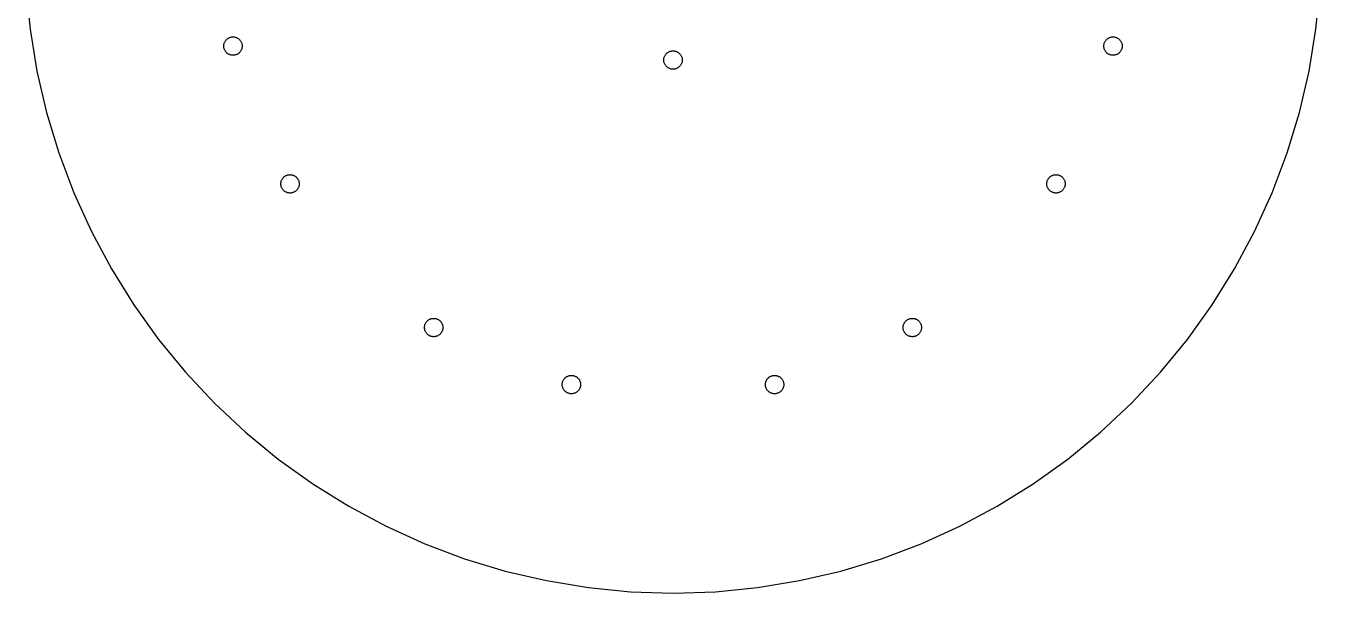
# Model space of a CAD drawing. Header units: metres. Extents: x -124 to 123, y -124 to 124.
# Drawn here: x -123.2 to 123.2, y -123.5 to -15.5 of the extents above; entities that cross this region are included whole.
import ezdxf

# ---------------------------------------------------------------- set-up
doc = ezdxf.new("R2010")
doc.units = ezdxf.units.M

msp = doc.modelspace()

# ---------------------------------------------------------------- linework, layer by layer
for p, q in [((-123.236, -8.07729), (-122.443, -16.12)), ((122.443, -16.12), (123.236, -8.07729)), ((-122.443, -16.12), (-121.127, -24.0936)), ((121.127, -24.0936), (122.443, -16.12)), ((-85.5458, -19.3458), (-85.5421, -19.2313)), ((-85.5421, -19.4602), (-85.5458, -19.3458)), ((-85.5421, -19.2313), (-85.5309, -19.1174)), ((-85.5309, -19.5742), (-85.5421, -19.4602)), ((-85.5309, -19.1174), (-85.5122, -19.0044)), ((-85.5122, -19.6872), (-85.5309, -19.5742)), ((-85.5122, -19.0044), (-85.4862, -18.8929)), ((-85.4862, -19.7987), (-85.5122, -19.6872)), ((-85.4862, -18.8929), (-85.4529, -18.7833)), ((-85.4529, -18.7833), (-85.4126, -18.6761)), ((-85.4126, -18.6761), (-85.3653, -18.5718)), ((-85.3653, -18.5718), (-85.3114, -18.4708)), ((-85.3114, -18.4708), (-85.2509, -18.3735)), ((-85.2509, -18.3735), (-85.1842, -18.2805)), ((-85.1842, -18.2805), (-85.1115, -18.1919)), ((-85.1115, -18.1919), (-85.0332, -18.1084)), ((-85.0332, -18.1084), (-84.9497, -18.0301)), ((-84.9497, -18.0301), (-84.8611, -17.9574)), ((-84.8611, -17.9574), (-84.7681, -17.8907)), ((-84.7681, -17.8907), (-84.6708, -17.8302)), ((-84.6708, -17.8302), (-84.5698, -17.7763)), ((-84.5698, -17.7763), (-84.4655, -17.729)), ((-84.4655, -17.729), (-84.3583, -17.6887)), ((-84.3583, -17.6887), (-84.2487, -17.6554)), ((-84.2487, -17.6554), (-84.1372, -17.6294)), ((-84.1372, -17.6294), (-84.0242, -17.6107)), ((-84.0242, -17.6107), (-83.9103, -17.5995)), ((-83.9103, -17.5995), (-83.7958, -17.5958)), ((-83.7958, -17.5958), (-83.6814, -17.5995)), ((-83.6814, -17.5995), (-83.5674, -17.6107)), ((-83.5674, -17.6107), (-83.4544, -17.6294)), ((-83.4544, -17.6294), (-83.3429, -17.6554)), ((-83.3429, -17.6554), (-83.2333, -17.6887)), ((-83.2333, -17.6887), (-83.1261, -17.729)), ((-83.1261, -17.729), (-83.0218, -17.7763)), ((-83.0218, -17.7763), (-82.9208, -17.8302)), ((-82.9208, -17.8302), (-82.8236, -17.8907)), ((-82.8236, -17.8907), (-82.7305, -17.9574)), ((-82.7305, -17.9574), (-82.642, -18.0301)), ((-82.642, -18.0301), (-82.5584, -18.1084)), ((-82.5584, -18.1084), (-82.4801, -18.1919)), ((-82.4801, -18.1919), (-82.4075, -18.2805)), ((-82.4075, -18.2805), (-82.3407, -18.3735)), ((-82.3407, -18.3735), (-82.2803, -18.4708)), ((-82.2803, -18.4708), (-82.2263, -18.5718)), ((-82.2263, -18.5718), (-82.179, -18.6761)), ((-82.179, -18.6761), (-82.1387, -18.7833)), ((-82.1387, -18.7833), (-82.1055, -18.8929)), ((-82.1055, -18.8929), (-82.0794, -19.0044)), ((-82.0794, -19.6872), (-82.1055, -19.7987)), ((-82.0794, -19.0044), (-82.0608, -19.1174)), ((-82.0608, -19.5742), (-82.0794, -19.6872)), ((-82.0608, -19.1174), (-82.0496, -19.2313)), ((-82.0496, -19.4602), (-82.0608, -19.5742)), ((-82.0496, -19.2313), (-82.0458, -19.3458)), ((-82.0458, -19.3458), (-82.0496, -19.4602)), ((82.0458, -19.3458), (82.0496, -19.2313)), ((82.0496, -19.4602), (82.0458, -19.3458)), ((82.0496, -19.2313), (82.0608, -19.1174)), ((82.0608, -19.5742), (82.0496, -19.4602)), ((82.0608, -19.1174), (82.0794, -19.0044)), ((82.0794, -19.6872), (82.0608, -19.5742)), ((82.0794, -19.0044), (82.1055, -18.8929)), ((82.1055, -19.7987), (82.0794, -19.6872)), ((82.1055, -18.8929), (82.1387, -18.7833)), ((82.1387, -18.7833), (82.179, -18.6761)), ((82.179, -18.6761), (82.2263, -18.5718)), ((82.2263, -18.5718), (82.2803, -18.4708)), ((82.2803, -18.4708), (82.3407, -18.3735)), ((82.3407, -18.3735), (82.4075, -18.2805)), ((82.4075, -18.2805), (82.4801, -18.1919)), ((82.4801, -18.1919), (82.5584, -18.1084)), ((82.5584, -18.1084), (82.642, -18.0301)), ((82.642, -18.0301), (82.7305, -17.9574)), ((82.7305, -17.9574), (82.8236, -17.8907)), ((82.8236, -17.8907), (82.9208, -17.8302)), ((82.9208, -17.8302), (83.0218, -17.7763)), ((83.0218, -17.7763), (83.1261, -17.729)), ((83.1261, -17.729), (83.2333, -17.6887)), ((83.2333, -17.6887), (83.3429, -17.6554)), ((83.3429, -17.6554), (83.4544, -17.6294)), ((83.4544, -17.6294), (83.5674, -17.6107)), ((83.5674, -17.6107), (83.6814, -17.5995)), ((83.6814, -17.5995), (83.7958, -17.5958)), ((83.7958, -17.5958), (83.9103, -17.5995)), ((83.9103, -17.5995), (84.0242, -17.6107)), ((84.0242, -17.6107), (84.1372, -17.6294)), ((84.1372, -17.6294), (84.2487, -17.6554)), ((84.2487, -17.6554), (84.3583, -17.6887)), ((84.3583, -17.6887), (84.4655, -17.729)), ((84.4655, -17.729), (84.5698, -17.7763)), ((84.5698, -17.7763), (84.6708, -17.8302)), ((84.6708, -17.8302), (84.7681, -17.8907)), ((84.7681, -17.8907), (84.8611, -17.9574)), ((84.8611, -17.9574), (84.9497, -18.0301)), ((84.9497, -18.0301), (85.0332, -18.1084)), ((85.0332, -18.1084), (85.1115, -18.1919)), ((85.1115, -18.1919), (85.1842, -18.2805)), ((85.1842, -18.2805), (85.2509, -18.3735)), ((85.2509, -18.3735), (85.3114, -18.4708)), ((85.3114, -18.4708), (85.3653, -18.5718)), ((85.3653, -18.5718), (85.4126, -18.6761)), ((85.4126, -18.6761), (85.4529, -18.7833)), ((85.4529, -18.7833), (85.4862, -18.8929)), ((85.4862, -18.8929), (85.5122, -19.0044)), ((85.5122, -19.6872), (85.4862, -19.7987)), ((85.5122, -19.0044), (85.5309, -19.1174)), ((85.5309, -19.5742), (85.5122, -19.6872)), ((85.5309, -19.1174), (85.5421, -19.2313)), ((85.5421, -19.4602), (85.5309, -19.5742)), ((85.5421, -19.2313), (85.5458, -19.3458)), ((85.5458, -19.3458), (85.5421, -19.4602)), ((-85.4529, -19.9083), (-85.4862, -19.7987)), ((-85.4126, -20.0155), (-85.4529, -19.9083)), ((-85.3653, -20.1198), (-85.4126, -20.0155)), ((-85.3114, -20.2208), (-85.3653, -20.1198)), ((-85.2509, -20.318), (-85.3114, -20.2208)), ((-85.1842, -20.4111), (-85.2509, -20.318)), ((-85.1115, -20.4996), (-85.1842, -20.4111)), ((-85.0332, -20.5832), (-85.1115, -20.4996)), ((-84.9497, -20.6615), (-85.0332, -20.5832)), ((-84.8611, -20.7341), (-84.9497, -20.6615)), ((-84.7681, -20.8009), (-84.8611, -20.7341)), ((-84.6708, -20.8613), (-84.7681, -20.8009)), ((-84.5698, -20.9153), (-84.6708, -20.8613)), ((-84.4655, -20.9626), (-84.5698, -20.9153)), ((-84.3583, -21.0029), (-84.4655, -20.9626)), ((-84.2487, -21.0361), (-84.3583, -21.0029)), ((-84.1372, -21.0622), (-84.2487, -21.0361)), ((-84.0242, -21.0808), (-84.1372, -21.0622)), ((-83.9103, -21.092), (-84.0242, -21.0808)), ((-83.7958, -21.0958), (-83.9103, -21.092)), ((-83.6814, -21.092), (-83.7958, -21.0958)), ((-83.5674, -21.0808), (-83.6814, -21.092)), ((-83.4544, -21.0622), (-83.5674, -21.0808)), ((-83.3429, -21.0361), (-83.4544, -21.0622)), ((-83.2333, -21.0029), (-83.3429, -21.0361)), ((-83.1261, -20.9626), (-83.2333, -21.0029)), ((-83.0218, -20.9153), (-83.1261, -20.9626)), ((-82.9208, -20.8613), (-83.0218, -20.9153)), ((-82.8236, -20.8009), (-82.9208, -20.8613)), ((-82.7305, -20.7341), (-82.8236, -20.8009)), ((-82.642, -20.6615), (-82.7305, -20.7341)), ((-82.5584, -20.5832), (-82.642, -20.6615)), ((-82.4801, -20.4996), (-82.5584, -20.5832)), ((-82.4075, -20.4111), (-82.4801, -20.4996)), ((-82.3407, -20.318), (-82.4075, -20.4111)), ((-82.2803, -20.2208), (-82.3407, -20.318)), ((-82.2263, -20.1198), (-82.2803, -20.2208)), ((-82.179, -20.0155), (-82.2263, -20.1198)), ((-82.1387, -19.9083), (-82.179, -20.0155)), ((-82.1055, -19.7987), (-82.1387, -19.9083)), ((-1.75, -22), (-1.74625, -21.8855)), ((-1.74625, -22.1144), (-1.75, -22)), ((-1.74625, -21.8855), (-1.73502, -21.7716)), ((-1.73502, -22.2284), (-1.74625, -22.1144)), ((-1.73502, -21.7716), (-1.71637, -21.6586)), ((-1.71637, -21.6586), (-1.69037, -21.5471)), ((-1.69037, -21.5471), (-1.65712, -21.4375)), ((-1.65712, -21.4375), (-1.61678, -21.3303)), ((-1.61678, -21.3303), (-1.56952, -21.226)), ((-1.56952, -21.226), (-1.51553, -21.125)), ((-1.51553, -21.125), (-1.45506, -21.0277)), ((-1.45506, -21.0277), (-1.38837, -20.9347)), ((-1.38837, -20.9347), (-1.31572, -20.8461)), ((-1.31572, -20.8461), (-1.23743, -20.7626)), ((-1.23743, -20.7626), (-1.15385, -20.6843)), ((-1.15385, -20.6843), (-1.06532, -20.6116)), ((-1.06532, -20.6116), (-0.972244, -20.5449)), ((-0.972244, -20.5449), (-0.875, -20.4845)), ((-0.875, -20.4845), (-0.774002, -20.4305)), ((-0.774002, -20.4305), (-0.669693, -20.3832)), ((-0.669693, -20.3832), (-0.562515, -20.3429)), ((-0.562515, -20.3429), (-0.452927, -20.3096)), ((-0.452927, -20.3096), (-0.3414, -20.2836)), ((-0.3414, -20.2836), (-0.228409, -20.265)), ((-0.228409, -20.265), (-0.114441, -20.2537)), ((-0.114441, -20.2537), (0, -20.25)), ((0, -20.25), (0.114441, -20.2537)), ((0.114441, -20.2537), (0.228409, -20.265)), ((0.228409, -20.265), (0.3414, -20.2836)), ((0.3414, -20.2836), (0.452927, -20.3096)), ((0.452927, -20.3096), (0.562515, -20.3429)), ((0.562515, -20.3429), (0.669693, -20.3832)), ((0.669693, -20.3832), (0.774002, -20.4305)), ((0.774002, -20.4305), (0.875, -20.4845)), ((0.875, -20.4845), (0.972244, -20.5449)), ((0.972244, -20.5449), (1.06532, -20.6116)), ((1.06532, -20.6116), (1.15385, -20.6843)), ((1.15385, -20.6843), (1.23743, -20.7626)), ((1.23743, -20.7626), (1.31572, -20.8461)), ((1.31572, -20.8461), (1.38837, -20.9347)), ((1.38837, -20.9347), (1.45506, -21.0277)), ((1.45506, -21.0277), (1.51553, -21.125)), ((1.51553, -21.125), (1.56952, -21.226)), ((1.56952, -21.226), (1.61678, -21.3303)), ((1.61678, -21.3303), (1.65712, -21.4375)), ((1.65712, -21.4375), (1.69037, -21.5471)), ((1.69037, -21.5471), (1.71637, -21.6586)), ((1.71637, -21.6586), (1.73502, -21.7716)), ((1.73502, -21.7716), (1.74625, -21.8855)), ((1.74625, -22.1144), (1.73502, -22.2284)), ((1.74625, -21.8855), (1.75, -22)), ((1.75, -22), (1.74625, -22.1144)), ((82.1387, -19.9083), (82.1055, -19.7987)), ((82.179, -20.0155), (82.1387, -19.9083)), ((82.2263, -20.1198), (82.179, -20.0155)), ((82.2803, -20.2208), (82.2263, -20.1198)), ((82.3407, -20.318), (82.2803, -20.2208)), ((82.4075, -20.4111), (82.3407, -20.318)), ((82.4801, -20.4996), (82.4075, -20.4111)), ((82.5584, -20.5832), (82.4801, -20.4996)), ((82.642, -20.6615), (82.5584, -20.5832)), ((82.7305, -20.7341), (82.642, -20.6615)), ((82.8236, -20.8009), (82.7305, -20.7341)), ((82.9208, -20.8613), (82.8236, -20.8009)), ((83.0218, -20.9153), (82.9208, -20.8613)), ((83.1261, -20.9626), (83.0218, -20.9153)), ((83.2333, -21.0029), (83.1261, -20.9626)), ((83.3429, -21.0361), (83.2333, -21.0029)), ((83.4544, -21.0622), (83.3429, -21.0361)), ((83.5674, -21.0808), (83.4544, -21.0622)), ((83.6814, -21.092), (83.5674, -21.0808)), ((83.7958, -21.0958), (83.6814, -21.092)), ((83.9103, -21.092), (83.7958, -21.0958)), ((84.0242, -21.0808), (83.9103, -21.092)), ((84.1372, -21.0622), (84.0242, -21.0808)), ((84.2487, -21.0361), (84.1372, -21.0622)), ((84.3583, -21.0029), (84.2487, -21.0361)), ((84.4655, -20.9626), (84.3583, -21.0029)), ((84.5698, -20.9153), (84.4655, -20.9626)), ((84.6708, -20.8613), (84.5698, -20.9153)), ((84.7681, -20.8009), (84.6708, -20.8613)), ((84.8611, -20.7341), (84.7681, -20.8009)), ((84.9497, -20.6615), (84.8611, -20.7341)), ((85.0332, -20.5832), (84.9497, -20.6615)), ((85.1115, -20.4996), (85.0332, -20.5832)), ((85.1842, -20.4111), (85.1115, -20.4996)), ((85.2509, -20.318), (85.1842, -20.4111)), ((85.3114, -20.2208), (85.2509, -20.318)), ((85.3653, -20.1198), (85.3114, -20.2208)), ((85.4126, -20.0155), (85.3653, -20.1198)), ((85.4529, -19.9083), (85.4126, -20.0155)), ((85.4862, -19.7987), (85.4529, -19.9083)), ((-121.127, -24.0936), (-119.292, -31.9641)), ((-1.71637, -22.3414), (-1.73502, -22.2284)), ((-1.69037, -22.4529), (-1.71637, -22.3414)), ((-1.65712, -22.5625), (-1.69037, -22.4529)), ((-1.61678, -22.6697), (-1.65712, -22.5625)), ((-1.56952, -22.774), (-1.61678, -22.6697)), ((-1.51553, -22.875), (-1.56952, -22.774)), ((-1.45506, -22.9722), (-1.51553, -22.875)), ((-1.38837, -23.0653), (-1.45506, -22.9722)), ((-1.31572, -23.1539), (-1.38837, -23.0653)), ((-1.23743, -23.2374), (-1.31572, -23.1539)), ((-1.15385, -23.3157), (-1.23743, -23.2374)), ((-1.06532, -23.3884), (-1.15385, -23.3157)), ((-0.972244, -23.4551), (-1.06532, -23.3884)), ((-0.875, -23.5155), (-0.972244, -23.4551)), ((-0.774002, -23.5695), (-0.875, -23.5155)), ((-0.669693, -23.6168), (-0.774002, -23.5695)), ((-0.562515, -23.6571), (-0.669693, -23.6168)), ((-0.452927, -23.6904), (-0.562515, -23.6571)), ((-0.3414, -23.7164), (-0.452927, -23.6904)), ((-0.228409, -23.735), (-0.3414, -23.7164)), ((-0.114441, -23.7462), (-0.228409, -23.735)), ((0, -23.75), (-0.114441, -23.7462)), ((0.114441, -23.7462), (0, -23.75)), ((0.228409, -23.735), (0.114441, -23.7462)), ((0.3414, -23.7164), (0.228409, -23.735)), ((0.452927, -23.6904), (0.3414, -23.7164)), ((0.562515, -23.6571), (0.452927, -23.6904)), ((0.669693, -23.6168), (0.562515, -23.6571)), ((0.774002, -23.5695), (0.669693, -23.6168)), ((0.875, -23.5155), (0.774002, -23.5695)), ((0.972244, -23.4551), (0.875, -23.5155)), ((1.06532, -23.3884), (0.972244, -23.4551)), ((1.15385, -23.3157), (1.06532, -23.3884)), ((1.23743, -23.2374), (1.15385, -23.3157)), ((1.31572, -23.1539), (1.23743, -23.2374)), ((1.38837, -23.0653), (1.31572, -23.1539)), ((1.45506, -22.9722), (1.38837, -23.0653)), ((1.51553, -22.875), (1.45506, -22.9722)), ((1.56952, -22.774), (1.51553, -22.875)), ((1.61678, -22.6697), (1.56952, -22.774)), ((1.65712, -22.5625), (1.61678, -22.6697)), ((1.69037, -22.4529), (1.65712, -22.5625)), ((1.71637, -22.3414), (1.69037, -22.4529)), ((1.73502, -22.2284), (1.71637, -22.3414)), ((119.292, -31.9641), (121.127, -24.0936)), ((-119.292, -31.9641), (-116.946, -39.6978)), ((116.946, -39.6978), (119.292, -31.9641)), ((-116.946, -39.6978), (-114.099, -47.2614)), ((114.099, -47.2614), (116.946, -39.6978)), ((-74.2478, -44.4192), (-74.1696, -44.3356)), ((-74.1696, -44.3356), (-74.086, -44.2573)), ((-74.086, -44.2573), (-73.9975, -44.1847)), ((-73.9975, -44.1847), (-73.9044, -44.118)), ((-73.9044, -44.118), (-73.8071, -44.0575)), ((-73.8071, -44.0575), (-73.7061, -44.0035)), ((-73.7061, -44.0035), (-73.6018, -43.9563)), ((-73.6018, -43.9563), (-73.4946, -43.9159)), ((-73.4946, -43.9159), (-73.3851, -43.8827)), ((-73.3851, -43.8827), (-73.2735, -43.8567)), ((-73.2735, -43.8567), (-73.1606, -43.838)), ((-73.1606, -43.838), (-73.0466, -43.8268)), ((-73.0466, -43.8268), (-72.9321, -43.823)), ((-72.9321, -43.823), (-72.8177, -43.8268)), ((-72.8177, -43.8268), (-72.7037, -43.838)), ((-72.7037, -43.838), (-72.5907, -43.8567)), ((-72.5907, -43.8567), (-72.4792, -43.8827)), ((-72.4792, -43.8827), (-72.3696, -43.9159)), ((-72.3696, -43.9159), (-72.2624, -43.9563)), ((-72.2624, -43.9563), (-72.1581, -44.0035)), ((-72.1581, -44.0035), (-72.0571, -44.0575)), ((-72.0571, -44.0575), (-71.9599, -44.118)), ((-71.9599, -44.118), (-71.8668, -44.1847)), ((-71.8668, -44.1847), (-71.7783, -44.2573)), ((-71.7783, -44.2573), (-71.6947, -44.3356)), ((-71.6947, -44.3356), (-71.6164, -44.4192)), ((71.6164, -44.4192), (71.6947, -44.3356)), ((71.6947, -44.3356), (71.7783, -44.2573)), ((71.7783, -44.2573), (71.8668, -44.1847)), ((71.8668, -44.1847), (71.9599, -44.118)), ((71.9599, -44.118), (72.0571, -44.0575)), ((72.0571, -44.0575), (72.1581, -44.0035)), ((72.1581, -44.0035), (72.2624, -43.9563)), ((72.2624, -43.9563), (72.3696, -43.9159)), ((72.3696, -43.9159), (72.4792, -43.8827)), ((72.4792, -43.8827), (72.5907, -43.8567)), ((72.5907, -43.8567), (72.7037, -43.838)), ((72.7037, -43.838), (72.8177, -43.8268)), ((72.8177, -43.8268), (72.9321, -43.823)), ((72.9321, -43.823), (73.0466, -43.8268)), ((73.0466, -43.8268), (73.1606, -43.838)), ((73.1606, -43.838), (73.2735, -43.8567)), ((73.2735, -43.8567), (73.3851, -43.8827)), ((73.3851, -43.8827), (73.4946, -43.9159)), ((73.4946, -43.9159), (73.6018, -43.9563)), ((73.6018, -43.9563), (73.7061, -44.0035)), ((73.7061, -44.0035), (73.8071, -44.0575)), ((73.8071, -44.0575), (73.9044, -44.118)), ((73.9044, -44.118), (73.9975, -44.1847)), ((73.9975, -44.1847), (74.086, -44.2573)), ((74.086, -44.2573), (74.1696, -44.3356)), ((74.1696, -44.3356), (74.2478, -44.4192)), ((-74.6821, -45.573), (-74.6784, -45.4586)), ((-74.6784, -45.6875), (-74.6821, -45.573)), ((-74.6784, -45.4586), (-74.6672, -45.3446)), ((-74.6672, -45.8015), (-74.6784, -45.6875)), ((-74.6672, -45.3446), (-74.6485, -45.2316)), ((-74.6485, -45.9145), (-74.6672, -45.8015)), ((-74.6485, -45.2316), (-74.6225, -45.1201)), ((-74.6225, -46.026), (-74.6485, -45.9145)), ((-74.6225, -45.1201), (-74.5893, -45.0105)), ((-74.5893, -46.1356), (-74.6225, -46.026)), ((-74.5893, -45.0105), (-74.5489, -44.9034)), ((-74.5489, -46.2428), (-74.5893, -46.1356)), ((-74.5489, -44.9034), (-74.5017, -44.799)), ((-74.5017, -46.3471), (-74.5489, -46.2428)), ((-74.5017, -44.799), (-74.4477, -44.698)), ((-74.4477, -46.448), (-74.5017, -46.3471)), ((-74.4477, -44.698), (-74.3872, -44.6008)), ((-74.3872, -46.5453), (-74.4477, -46.448)), ((-74.3872, -44.6008), (-74.3205, -44.5077)), ((-74.3205, -46.6384), (-74.3872, -46.5453)), ((-74.3205, -44.5077), (-74.2478, -44.4192)), ((-74.2478, -46.7269), (-74.3205, -46.6384)), ((-74.1696, -46.8105), (-74.2478, -46.7269)), ((-74.086, -46.8888), (-74.1696, -46.8105)), ((-71.6947, -46.8105), (-71.7783, -46.8888)), ((-71.6164, -46.7269), (-71.6947, -46.8105)), ((-71.6164, -44.4192), (-71.5438, -44.5077)), ((-71.5438, -46.6384), (-71.6164, -46.7269)), ((-71.5438, -44.5077), (-71.4771, -44.6008)), ((-71.4771, -46.5453), (-71.5438, -46.6384)), ((-71.4771, -44.6008), (-71.4166, -44.698)), ((-71.4166, -46.448), (-71.4771, -46.5453)), ((-71.4166, -44.698), (-71.3626, -44.799)), ((-71.3626, -46.3471), (-71.4166, -46.448)), ((-71.3626, -44.799), (-71.3153, -44.9034)), ((-71.3153, -46.2428), (-71.3626, -46.3471)), ((-71.3153, -44.9034), (-71.275, -45.0105)), ((-71.275, -46.1356), (-71.3153, -46.2428)), ((-71.275, -45.0105), (-71.2418, -45.1201)), ((-71.2418, -46.026), (-71.275, -46.1356)), ((-71.2418, -45.1201), (-71.2158, -45.2316)), ((-71.2158, -45.9145), (-71.2418, -46.026)), ((-71.2158, -45.2316), (-71.1971, -45.3446)), ((-71.1971, -45.8015), (-71.2158, -45.9145)), ((-71.1971, -45.3446), (-71.1859, -45.4586)), ((-71.1859, -45.6875), (-71.1971, -45.8015)), ((-71.1859, -45.4586), (-71.1821, -45.573)), ((-71.1821, -45.573), (-71.1859, -45.6875)), ((71.1821, -45.573), (71.1859, -45.4586)), ((71.1859, -45.6875), (71.1821, -45.573)), ((71.1859, -45.4586), (71.1971, -45.3446)), ((71.1971, -45.8015), (71.1859, -45.6875)), ((71.1971, -45.3446), (71.2158, -45.2316)), ((71.2158, -45.9145), (71.1971, -45.8015)), ((71.2158, -45.2316), (71.2418, -45.1201)), ((71.2418, -46.026), (71.2158, -45.9145)), ((71.2418, -45.1201), (71.275, -45.0105)), ((71.275, -46.1356), (71.2418, -46.026)), ((71.275, -45.0105), (71.3153, -44.9034)), ((71.3153, -46.2428), (71.275, -46.1356)), ((71.3153, -44.9034), (71.3626, -44.799)), ((71.3626, -46.3471), (71.3153, -46.2428)), ((71.3626, -44.799), (71.4166, -44.698)), ((71.4166, -46.448), (71.3626, -46.3471)), ((71.4166, -44.698), (71.4771, -44.6008)), ((71.4771, -46.5453), (71.4166, -46.448)), ((71.4771, -44.6008), (71.5438, -44.5077)), ((71.5438, -46.6384), (71.4771, -46.5453)), ((71.5438, -44.5077), (71.6164, -44.4192)), ((71.6164, -46.7269), (71.5438, -46.6384)), ((71.6947, -46.8105), (71.6164, -46.7269)), ((71.7783, -46.8888), (71.6947, -46.8105)), ((74.1696, -46.8105), (74.086, -46.8888)), ((74.2478, -46.7269), (74.1696, -46.8105)), ((74.2478, -44.4192), (74.3205, -44.5077)), ((74.3205, -46.6384), (74.2478, -46.7269)), ((74.3205, -44.5077), (74.3872, -44.6008)), ((74.3872, -46.5453), (74.3205, -46.6384)), ((74.3872, -44.6008), (74.4477, -44.698)), ((74.4477, -46.448), (74.3872, -46.5453)), ((74.4477, -44.698), (74.5017, -44.799)), ((74.5017, -46.3471), (74.4477, -46.448)), ((74.5017, -44.799), (74.5489, -44.9034)), ((74.5489, -46.2428), (74.5017, -46.3471)), ((74.5489, -44.9034), (74.5893, -45.0105)), ((74.5893, -46.1356), (74.5489, -46.2428)), ((74.5893, -45.0105), (74.6225, -45.1201)), ((74.6225, -46.026), (74.5893, -46.1356)), ((74.6225, -45.1201), (74.6485, -45.2316)), ((74.6485, -45.9145), (74.6225, -46.026)), ((74.6485, -45.2316), (74.6672, -45.3446)), ((74.6672, -45.8015), (74.6485, -45.9145)), ((74.6672, -45.3446), (74.6784, -45.4586)), ((74.6784, -45.6875), (74.6672, -45.8015)), ((74.6784, -45.4586), (74.6821, -45.573)), ((74.6821, -45.573), (74.6784, -45.6875)), ((-114.099, -47.2614), (-110.764, -54.6227)), ((-73.9975, -46.9614), (-74.086, -46.8888)), ((-73.9044, -47.0281), (-73.9975, -46.9614)), ((-73.8071, -47.0886), (-73.9044, -47.0281)), ((-73.7061, -47.1426), (-73.8071, -47.0886)), ((-73.6018, -47.1898), (-73.7061, -47.1426)), ((-73.4946, -47.2302), (-73.6018, -47.1898)), ((-73.3851, -47.2634), (-73.4946, -47.2302)), ((-73.2735, -47.2894), (-73.3851, -47.2634)), ((-73.1606, -47.3081), (-73.2735, -47.2894)), ((-73.0466, -47.3193), (-73.1606, -47.3081)), ((-72.9321, -47.323), (-73.0466, -47.3193)), ((-72.8177, -47.3193), (-72.9321, -47.323)), ((-72.7037, -47.3081), (-72.8177, -47.3193)), ((-72.5907, -47.2894), (-72.7037, -47.3081)), ((-72.4792, -47.2634), (-72.5907, -47.2894)), ((-72.3696, -47.2302), (-72.4792, -47.2634)), ((-72.2624, -47.1898), (-72.3696, -47.2302)), ((-72.1581, -47.1426), (-72.2624, -47.1898)), ((-72.0571, -47.0886), (-72.1581, -47.1426)), ((-71.9599, -47.0281), (-72.0571, -47.0886)), ((-71.8668, -46.9614), (-71.9599, -47.0281)), ((-71.7783, -46.8888), (-71.8668, -46.9614)), ((71.8668, -46.9614), (71.7783, -46.8888)), ((71.9599, -47.0281), (71.8668, -46.9614)), ((72.0571, -47.0886), (71.9599, -47.0281)), ((72.1581, -47.1426), (72.0571, -47.0886)), ((72.2624, -47.1898), (72.1581, -47.1426)), ((72.3696, -47.2302), (72.2624, -47.1898)), ((72.4792, -47.2634), (72.3696, -47.2302)), ((72.5907, -47.2894), (72.4792, -47.2634)), ((72.7037, -47.3081), (72.5907, -47.2894)), ((72.8177, -47.3193), (72.7037, -47.3081)), ((72.9321, -47.323), (72.8177, -47.3193)), ((73.0466, -47.3193), (72.9321, -47.323)), ((73.1606, -47.3081), (73.0466, -47.3193)), ((73.2735, -47.2894), (73.1606, -47.3081)), ((73.3851, -47.2634), (73.2735, -47.2894)), ((73.4946, -47.2302), (73.3851, -47.2634)), ((73.6018, -47.1898), (73.4946, -47.2302)), ((73.7061, -47.1426), (73.6018, -47.1898)), ((73.8071, -47.0886), (73.7061, -47.1426)), ((73.9044, -47.0281), (73.8071, -47.0886)), ((73.9975, -46.9614), (73.9044, -47.0281)), ((74.086, -46.8888), (73.9975, -46.9614)), ((110.764, -54.6227), (114.099, -47.2614)), ((-110.764, -54.6227), (-106.954, -61.75)), ((106.954, -61.75), (110.764, -54.6227)), ((-106.954, -61.75), (-102.686, -68.6129)), ((102.686, -68.6129), (106.954, -61.75)), ((-102.686, -68.6129), (-97.9791, -75.182)), ((97.9791, -75.182), (102.686, -68.6129)), ((-46.5453, -71.4771), (-46.448, -71.4166)), ((-46.448, -71.4166), (-46.3471, -71.3626)), ((-46.3471, -71.3626), (-46.2428, -71.3153)), ((-46.2428, -71.3153), (-46.1356, -71.275)), ((-46.1356, -71.275), (-46.026, -71.2418)), ((-46.026, -71.2418), (-45.9145, -71.2158)), ((-45.9145, -71.2158), (-45.8015, -71.1971)), ((-45.8015, -71.1971), (-45.6875, -71.1859)), ((-45.6875, -71.1859), (-45.573, -71.1821)), ((-45.573, -71.1821), (-45.4586, -71.1859)), ((-45.4586, -71.1859), (-45.3446, -71.1971)), ((-45.3446, -71.1971), (-45.2316, -71.2158)), ((-45.2316, -71.2158), (-45.1201, -71.2418)), ((-45.1201, -71.2418), (-45.0105, -71.275)), ((-45.0105, -71.275), (-44.9034, -71.3153)), ((-44.9034, -71.3153), (-44.799, -71.3626)), ((-44.799, -71.3626), (-44.698, -71.4166)), ((-44.698, -71.4166), (-44.6008, -71.4771)), ((44.6008, -71.4771), (44.698, -71.4166)), ((44.698, -71.4166), (44.799, -71.3626)), ((44.799, -71.3626), (44.9034, -71.3153)), ((44.9034, -71.3153), (45.0105, -71.275)), ((45.0105, -71.275), (45.1201, -71.2418)), ((45.1201, -71.2418), (45.2316, -71.2158)), ((45.2316, -71.2158), (45.3446, -71.1971)), ((45.3446, -71.1971), (45.4586, -71.1859)), ((45.4586, -71.1859), (45.573, -71.1821)), ((45.573, -71.1821), (45.6875, -71.1859)), ((45.6875, -71.1859), (45.8015, -71.1971)), ((45.8015, -71.1971), (45.9145, -71.2158)), ((45.9145, -71.2158), (46.026, -71.2418)), ((46.026, -71.2418), (46.1356, -71.275)), ((46.1356, -71.275), (46.2428, -71.3153)), ((46.2428, -71.3153), (46.3471, -71.3626)), ((46.3471, -71.3626), (46.448, -71.4166)), ((46.448, -71.4166), (46.5453, -71.4771)), ((-47.323, -72.9321), (-47.3193, -72.8177)), ((-47.3193, -73.0466), (-47.323, -72.9321)), ((-47.3193, -72.8177), (-47.3081, -72.7037)), ((-47.3081, -73.1606), (-47.3193, -73.0466)), ((-47.3081, -72.7037), (-47.2894, -72.5907)), ((-47.2894, -73.2735), (-47.3081, -73.1606)), ((-47.2894, -72.5907), (-47.2634, -72.4792)), ((-47.2634, -73.3851), (-47.2894, -73.2735)), ((-47.2634, -72.4792), (-47.2302, -72.3696)), ((-47.2302, -73.4946), (-47.2634, -73.3851)), ((-47.2302, -72.3696), (-47.1898, -72.2624)), ((-47.1898, -73.6018), (-47.2302, -73.4946)), ((-47.1898, -72.2624), (-47.1426, -72.1581)), ((-47.1426, -73.7061), (-47.1898, -73.6018)), ((-47.1426, -72.1581), (-47.0886, -72.0571)), ((-47.0886, -73.8071), (-47.1426, -73.7061)), ((-47.0886, -72.0571), (-47.0281, -71.9599)), ((-47.0281, -73.9044), (-47.0886, -73.8071)), ((-47.0281, -71.9599), (-46.9614, -71.8668)), ((-46.9614, -73.9975), (-47.0281, -73.9044)), ((-46.9614, -71.8668), (-46.8888, -71.7783)), ((-46.8888, -71.7783), (-46.8105, -71.6947)), ((-46.8105, -71.6947), (-46.7269, -71.6164)), ((-46.7269, -71.6164), (-46.6384, -71.5438)), ((-46.6384, -71.5438), (-46.5453, -71.4771)), ((-44.6008, -71.4771), (-44.5077, -71.5438)), ((-44.5077, -71.5438), (-44.4192, -71.6164)), ((-44.4192, -71.6164), (-44.3356, -71.6947)), ((-44.3356, -71.6947), (-44.2573, -71.7783)), ((-44.2573, -71.7783), (-44.1847, -71.8668)), ((-44.1847, -71.8668), (-44.118, -71.9599)), ((-44.118, -73.9044), (-44.1847, -73.9975)), ((-44.118, -71.9599), (-44.0575, -72.0571)), ((-44.0575, -73.8071), (-44.118, -73.9044)), ((-44.0575, -72.0571), (-44.0035, -72.1581)), ((-44.0035, -73.7061), (-44.0575, -73.8071)), ((-44.0035, -72.1581), (-43.9563, -72.2624)), ((-43.9563, -73.6018), (-44.0035, -73.7061)), ((-43.9563, -72.2624), (-43.9159, -72.3696)), ((-43.9159, -73.4946), (-43.9563, -73.6018)), ((-43.9159, -72.3696), (-43.8827, -72.4792)), ((-43.8827, -73.3851), (-43.9159, -73.4946)), ((-43.8827, -72.4792), (-43.8567, -72.5907)), ((-43.8567, -73.2735), (-43.8827, -73.3851)), ((-43.8567, -72.5907), (-43.838, -72.7037)), ((-43.838, -73.1606), (-43.8567, -73.2735)), ((-43.838, -72.7037), (-43.8268, -72.8177)), ((-43.8268, -73.0466), (-43.838, -73.1606)), ((-43.8268, -72.8177), (-43.823, -72.9321)), ((-43.823, -72.9321), (-43.8268, -73.0466)), ((43.823, -72.9321), (43.8268, -72.8177)), ((43.8268, -73.0466), (43.823, -72.9321)), ((43.8268, -72.8177), (43.838, -72.7037)), ((43.838, -73.1606), (43.8268, -73.0466)), ((43.838, -72.7037), (43.8567, -72.5907)), ((43.8567, -73.2735), (43.838, -73.1606)), ((43.8567, -72.5907), (43.8827, -72.4792)), ((43.8827, -73.3851), (43.8567, -73.2735)), ((43.8827, -72.4792), (43.9159, -72.3696)), ((43.9159, -73.4946), (43.8827, -73.3851)), ((43.9159, -72.3696), (43.9563, -72.2624)), ((43.9563, -73.6018), (43.9159, -73.4946)), ((43.9563, -72.2624), (44.0035, -72.1581)), ((44.0035, -73.7061), (43.9563, -73.6018)), ((44.0035, -72.1581), (44.0575, -72.0571)), ((44.0575, -73.8071), (44.0035, -73.7061)), ((44.0575, -72.0571), (44.118, -71.9599)), ((44.118, -73.9044), (44.0575, -73.8071)), ((44.118, -71.9599), (44.1847, -71.8668)), ((44.1847, -73.9975), (44.118, -73.9044)), ((44.1847, -71.8668), (44.2573, -71.7783)), ((44.2573, -71.7783), (44.3356, -71.6947)), ((44.3356, -71.6947), (44.4192, -71.6164)), ((44.4192, -71.6164), (44.5077, -71.5438)), ((44.5077, -71.5438), (44.6008, -71.4771)), ((46.5453, -71.4771), (46.6384, -71.5438)), ((46.6384, -71.5438), (46.7269, -71.6164)), ((46.7269, -71.6164), (46.8105, -71.6947)), ((46.8105, -71.6947), (46.8888, -71.7783)), ((46.8888, -71.7783), (46.9614, -71.8668)), ((46.9614, -71.8668), (47.0281, -71.9599)), ((47.0281, -73.9044), (46.9614, -73.9975)), ((47.0281, -71.9599), (47.0886, -72.0571)), ((47.0886, -73.8071), (47.0281, -73.9044)), ((47.0886, -72.0571), (47.1426, -72.1581)), ((47.1426, -73.7061), (47.0886, -73.8071)), ((47.1426, -72.1581), (47.1898, -72.2624)), ((47.1898, -73.6018), (47.1426, -73.7061)), ((47.1898, -72.2624), (47.2302, -72.3696)), ((47.2302, -73.4946), (47.1898, -73.6018)), ((47.2302, -72.3696), (47.2634, -72.4792)), ((47.2634, -73.3851), (47.2302, -73.4946)), ((47.2634, -72.4792), (47.2894, -72.5907)), ((47.2894, -73.2735), (47.2634, -73.3851)), ((47.2894, -72.5907), (47.3081, -72.7037)), ((47.3081, -73.1606), (47.2894, -73.2735)), ((47.3081, -72.7037), (47.3193, -72.8177)), ((47.3193, -73.0466), (47.3081, -73.1606)), ((47.3193, -72.8177), (47.323, -72.9321)), ((47.323, -72.9321), (47.3193, -73.0466)), ((-97.9791, -75.182), (-92.8522, -81.4292)), ((-46.8888, -74.086), (-46.9614, -73.9975)), ((-46.8105, -74.1696), (-46.8888, -74.086)), ((-46.7269, -74.2478), (-46.8105, -74.1696)), ((-46.6384, -74.3205), (-46.7269, -74.2478)), ((-46.5453, -74.3872), (-46.6384, -74.3205)), ((-46.448, -74.4477), (-46.5453, -74.3872)), ((-46.3471, -74.5017), (-46.448, -74.4477)), ((-46.2428, -74.5489), (-46.3471, -74.5017)), ((-46.1356, -74.5893), (-46.2428, -74.5489)), ((-46.026, -74.6225), (-46.1356, -74.5893)), ((-45.9145, -74.6485), (-46.026, -74.6225)), ((-45.8015, -74.6672), (-45.9145, -74.6485)), ((-45.6875, -74.6784), (-45.8015, -74.6672)), ((-45.573, -74.6821), (-45.6875, -74.6784)), ((-45.4586, -74.6784), (-45.573, -74.6821)), ((-45.3446, -74.6672), (-45.4586, -74.6784)), ((-45.2316, -74.6485), (-45.3446, -74.6672)), ((-45.1201, -74.6225), (-45.2316, -74.6485)), ((-45.0105, -74.5893), (-45.1201, -74.6225)), ((-44.9034, -74.5489), (-45.0105, -74.5893)), ((-44.799, -74.5017), (-44.9034, -74.5489)), ((-44.698, -74.4477), (-44.799, -74.5017)), ((-44.6008, -74.3872), (-44.698, -74.4477)), ((-44.5077, -74.3205), (-44.6008, -74.3872)), ((-44.4192, -74.2478), (-44.5077, -74.3205)), ((-44.3356, -74.1696), (-44.4192, -74.2478)), ((-44.2573, -74.086), (-44.3356, -74.1696)), ((-44.1847, -73.9975), (-44.2573, -74.086)), ((44.2573, -74.086), (44.1847, -73.9975)), ((44.3356, -74.1696), (44.2573, -74.086)), ((44.4192, -74.2478), (44.3356, -74.1696)), ((44.5077, -74.3205), (44.4192, -74.2478)), ((44.6008, -74.3872), (44.5077, -74.3205)), ((44.698, -74.4477), (44.6008, -74.3872)), ((44.799, -74.5017), (44.698, -74.4477)), ((44.9034, -74.5489), (44.799, -74.5017)), ((45.0105, -74.5893), (44.9034, -74.5489)), ((45.1201, -74.6225), (45.0105, -74.5893)), ((45.2316, -74.6485), (45.1201, -74.6225)), ((45.3446, -74.6672), (45.2316, -74.6485)), ((45.4586, -74.6784), (45.3446, -74.6672)), ((45.573, -74.6821), (45.4586, -74.6784)), ((45.6875, -74.6784), (45.573, -74.6821)), ((45.8015, -74.6672), (45.6875, -74.6784)), ((45.9145, -74.6485), (45.8015, -74.6672)), ((46.026, -74.6225), (45.9145, -74.6485)), ((46.1356, -74.5893), (46.026, -74.6225)), ((46.2428, -74.5489), (46.1356, -74.5893)), ((46.3471, -74.5017), (46.2428, -74.5489)), ((46.448, -74.4477), (46.3471, -74.5017)), ((46.5453, -74.3872), (46.448, -74.4477)), ((46.6384, -74.3205), (46.5453, -74.3872)), ((46.7269, -74.2478), (46.6384, -74.3205)), ((46.8105, -74.1696), (46.7269, -74.2478)), ((46.8888, -74.086), (46.8105, -74.1696)), ((46.9614, -73.9975), (46.8888, -74.086)), ((92.8522, -81.4292), (97.9791, -75.182)), ((-92.8522, -81.4292), (-87.3277, -87.3277)), ((-21.0958, -83.7958), (-21.092, -83.6814)), ((-21.092, -83.9103), (-21.0958, -83.7958)), ((-21.092, -83.6814), (-21.0808, -83.5674)), ((-21.0808, -83.5674), (-21.0622, -83.4544)), ((-21.0622, -83.4544), (-21.0361, -83.3429)), ((-21.0361, -83.3429), (-21.0029, -83.2333)), ((-21.0029, -83.2333), (-20.9626, -83.1261)), ((-20.9626, -83.1261), (-20.9153, -83.0218)), ((-20.9153, -83.0218), (-20.8613, -82.9208)), ((-20.8613, -82.9208), (-20.8009, -82.8236)), ((-20.8009, -82.8236), (-20.7341, -82.7305)), ((-20.7341, -82.7305), (-20.6615, -82.642)), ((-20.6615, -82.642), (-20.5832, -82.5584)), ((-20.5832, -82.5584), (-20.4996, -82.4801)), ((-20.4996, -82.4801), (-20.4111, -82.4075)), ((-20.4111, -82.4075), (-20.318, -82.3407)), ((-20.318, -82.3407), (-20.2208, -82.2803)), ((-20.2208, -82.2803), (-20.1198, -82.2263)), ((-20.1198, -82.2263), (-20.0155, -82.179)), ((-20.0155, -82.179), (-19.9083, -82.1387)), ((-19.9083, -82.1387), (-19.7987, -82.1055)), ((-19.7987, -82.1055), (-19.6872, -82.0794)), ((-19.6872, -82.0794), (-19.5742, -82.0608)), ((-19.5742, -82.0608), (-19.4602, -82.0496)), ((-19.4602, -82.0496), (-19.3458, -82.0458)), ((-19.3458, -82.0458), (-19.2313, -82.0496)), ((-19.2313, -82.0496), (-19.1174, -82.0608)), ((-19.1174, -82.0608), (-19.0044, -82.0794)), ((-19.0044, -82.0794), (-18.8929, -82.1055)), ((-18.8929, -82.1055), (-18.7833, -82.1387)), ((-18.7833, -82.1387), (-18.6761, -82.179)), ((-18.6761, -82.179), (-18.5718, -82.2263)), ((-18.5718, -82.2263), (-18.4708, -82.2803)), ((-18.4708, -82.2803), (-18.3735, -82.3407)), ((-18.3735, -82.3407), (-18.2805, -82.4075)), ((-18.2805, -82.4075), (-18.1919, -82.4801)), ((-18.1919, -82.4801), (-18.1084, -82.5584)), ((-18.1084, -82.5584), (-18.0301, -82.642)), ((-18.0301, -82.642), (-17.9574, -82.7305)), ((-17.9574, -82.7305), (-17.8907, -82.8236)), ((-17.8907, -82.8236), (-17.8302, -82.9208)), ((-17.8302, -82.9208), (-17.7763, -83.0218)), ((-17.7763, -83.0218), (-17.729, -83.1261)), ((-17.729, -83.1261), (-17.6887, -83.2333)), ((-17.6887, -83.2333), (-17.6554, -83.3429)), ((-17.6554, -83.3429), (-17.6294, -83.4544)), ((-17.6294, -83.4544), (-17.6107, -83.5674)), ((-17.6107, -83.5674), (-17.5995, -83.6814)), ((-17.5995, -83.6814), (-17.5958, -83.7958)), ((-17.5958, -83.7958), (-17.5995, -83.9103)), ((17.5958, -83.7958), (17.5995, -83.6814)), ((17.5995, -83.9103), (17.5958, -83.7958)), ((17.5995, -83.6814), (17.6107, -83.5674)), ((17.6107, -83.5674), (17.6294, -83.4544)), ((17.6294, -83.4544), (17.6554, -83.3429)), ((17.6554, -83.3429), (17.6887, -83.2333)), ((17.6887, -83.2333), (17.729, -83.1261)), ((17.729, -83.1261), (17.7763, -83.0218)), ((17.7763, -83.0218), (17.8302, -82.9208)), ((17.8302, -82.9208), (17.8907, -82.8236)), ((17.8907, -82.8236), (17.9574, -82.7305)), ((17.9574, -82.7305), (18.0301, -82.642)), ((18.0301, -82.642), (18.1084, -82.5584)), ((18.1084, -82.5584), (18.1919, -82.4801)), ((18.1919, -82.4801), (18.2805, -82.4075)), ((18.2805, -82.4075), (18.3735, -82.3407)), ((18.3735, -82.3407), (18.4708, -82.2803)), ((18.4708, -82.2803), (18.5718, -82.2263)), ((18.5718, -82.2263), (18.6761, -82.179)), ((18.6761, -82.179), (18.7833, -82.1387)), ((18.7833, -82.1387), (18.8929, -82.1055)), ((18.8929, -82.1055), (19.0044, -82.0794)), ((19.0044, -82.0794), (19.1174, -82.0608)), ((19.1174, -82.0608), (19.2313, -82.0496)), ((19.2313, -82.0496), (19.3458, -82.0458)), ((19.3458, -82.0458), (19.4602, -82.0496)), ((19.4602, -82.0496), (19.5742, -82.0608)), ((19.5742, -82.0608), (19.6872, -82.0794)), ((19.6872, -82.0794), (19.7987, -82.1055)), ((19.7987, -82.1055), (19.9083, -82.1387)), ((19.9083, -82.1387), (20.0155, -82.179)), ((20.0155, -82.179), (20.1198, -82.2263)), ((20.1198, -82.2263), (20.2208, -82.2803)), ((20.2208, -82.2803), (20.318, -82.3407)), ((20.318, -82.3407), (20.4111, -82.4075)), ((20.4111, -82.4075), (20.4996, -82.4801)), ((20.4996, -82.4801), (20.5832, -82.5584)), ((20.5832, -82.5584), (20.6615, -82.642)), ((20.6615, -82.642), (20.7341, -82.7305)), ((20.7341, -82.7305), (20.8009, -82.8236)), ((20.8009, -82.8236), (20.8613, -82.9208)), ((20.8613, -82.9208), (20.9153, -83.0218)), ((20.9153, -83.0218), (20.9626, -83.1261)), ((20.9626, -83.1261), (21.0029, -83.2333)), ((21.0029, -83.2333), (21.0361, -83.3429)), ((21.0361, -83.3429), (21.0622, -83.4544)), ((21.0622, -83.4544), (21.0808, -83.5674)), ((21.0808, -83.5674), (21.092, -83.6814)), ((21.092, -83.6814), (21.0958, -83.7958)), ((21.0958, -83.7958), (21.092, -83.9103)), ((87.3277, -87.3277), (92.8522, -81.4292)), ((-21.0808, -84.0242), (-21.092, -83.9103)), ((-21.0622, -84.1372), (-21.0808, -84.0242)), ((-21.0361, -84.2487), (-21.0622, -84.1372)), ((-21.0029, -84.3583), (-21.0361, -84.2487)), ((-20.9626, -84.4655), (-21.0029, -84.3583)), ((-20.9153, -84.5698), (-20.9626, -84.4655)), ((-20.8613, -84.6708), (-20.9153, -84.5698)), ((-20.8009, -84.7681), (-20.8613, -84.6708)), ((-20.7341, -84.8611), (-20.8009, -84.7681)), ((-20.6615, -84.9497), (-20.7341, -84.8611)), ((-20.5832, -85.0332), (-20.6615, -84.9497)), ((-20.4996, -85.1115), (-20.5832, -85.0332)), ((-20.4111, -85.1842), (-20.4996, -85.1115)), ((-20.318, -85.2509), (-20.4111, -85.1842)), ((-20.2208, -85.3114), (-20.318, -85.2509)), ((-20.1198, -85.3653), (-20.2208, -85.3114)), ((-20.0155, -85.4126), (-20.1198, -85.3653)), ((-19.9083, -85.4529), (-20.0155, -85.4126)), ((-19.7987, -85.4862), (-19.9083, -85.4529)), ((-19.6872, -85.5122), (-19.7987, -85.4862)), ((-19.5742, -85.5309), (-19.6872, -85.5122)), ((-19.4602, -85.5421), (-19.5742, -85.5309)), ((-19.3458, -85.5458), (-19.4602, -85.5421)), ((-19.2313, -85.5421), (-19.3458, -85.5458)), ((-19.1174, -85.5309), (-19.2313, -85.5421)), ((-19.0044, -85.5122), (-19.1174, -85.5309)), ((-18.8929, -85.4862), (-19.0044, -85.5122)), ((-18.7833, -85.4529), (-18.8929, -85.4862)), ((-18.6761, -85.4126), (-18.7833, -85.4529)), ((-18.5718, -85.3653), (-18.6761, -85.4126)), ((-18.4708, -85.3114), (-18.5718, -85.3653)), ((-18.3735, -85.2509), (-18.4708, -85.3114)), ((-18.2805, -85.1842), (-18.3735, -85.2509)), ((-18.1919, -85.1115), (-18.2805, -85.1842)), ((-18.1084, -85.0332), (-18.1919, -85.1115)), ((-18.0301, -84.9497), (-18.1084, -85.0332)), ((-17.9574, -84.8611), (-18.0301, -84.9497)), ((-17.8907, -84.7681), (-17.9574, -84.8611)), ((-17.8302, -84.6708), (-17.8907, -84.7681)), ((-17.7763, -84.5698), (-17.8302, -84.6708)), ((-17.729, -84.4655), (-17.7763, -84.5698)), ((-17.6887, -84.3583), (-17.729, -84.4655)), ((-17.6554, -84.2487), (-17.6887, -84.3583)), ((-17.6294, -84.1372), (-17.6554, -84.2487)), ((-17.6107, -84.0242), (-17.6294, -84.1372)), ((-17.5995, -83.9103), (-17.6107, -84.0242)), ((17.6107, -84.0242), (17.5995, -83.9103)), ((17.6294, -84.1372), (17.6107, -84.0242)), ((17.6554, -84.2487), (17.6294, -84.1372)), ((17.6887, -84.3583), (17.6554, -84.2487)), ((17.729, -84.4655), (17.6887, -84.3583)), ((17.7763, -84.5698), (17.729, -84.4655)), ((17.8302, -84.6708), (17.7763, -84.5698)), ((17.8907, -84.7681), (17.8302, -84.6708)), ((17.9574, -84.8611), (17.8907, -84.7681)), ((18.0301, -84.9497), (17.9574, -84.8611)), ((18.1084, -85.0332), (18.0301, -84.9497)), ((18.1919, -85.1115), (18.1084, -85.0332)), ((18.2805, -85.1842), (18.1919, -85.1115)), ((18.3735, -85.2509), (18.2805, -85.1842)), ((18.4708, -85.3114), (18.3735, -85.2509)), ((18.5718, -85.3653), (18.4708, -85.3114)), ((18.6761, -85.4126), (18.5718, -85.3653)), ((18.7833, -85.4529), (18.6761, -85.4126)), ((18.8929, -85.4862), (18.7833, -85.4529)), ((19.0044, -85.5122), (18.8929, -85.4862)), ((19.1174, -85.5309), (19.0044, -85.5122)), ((19.2313, -85.5421), (19.1174, -85.5309)), ((19.3458, -85.5458), (19.2313, -85.5421)), ((19.4602, -85.5421), (19.3458, -85.5458)), ((19.5742, -85.5309), (19.4602, -85.5421)), ((19.6872, -85.5122), (19.5742, -85.5309)), ((19.7987, -85.4862), (19.6872, -85.5122)), ((19.9083, -85.4529), (19.7987, -85.4862)), ((20.0155, -85.4126), (19.9083, -85.4529)), ((20.1198, -85.3653), (20.0155, -85.4126)), ((20.2208, -85.3114), (20.1198, -85.3653)), ((20.318, -85.2509), (20.2208, -85.3114)), ((20.4111, -85.1842), (20.318, -85.2509)), ((20.4996, -85.1115), (20.4111, -85.1842)), ((20.5832, -85.0332), (20.4996, -85.1115)), ((20.6615, -84.9497), (20.5832, -85.0332)), ((20.7341, -84.8611), (20.6615, -84.9497)), ((20.8009, -84.7681), (20.7341, -84.8611)), ((20.8613, -84.6708), (20.8009, -84.7681)), ((20.9153, -84.5698), (20.8613, -84.6708)), ((20.9626, -84.4655), (20.9153, -84.5698)), ((21.0029, -84.3583), (20.9626, -84.4655)), ((21.0361, -84.2487), (21.0029, -84.3583)), ((21.0622, -84.1372), (21.0361, -84.2487)), ((21.0808, -84.0242), (21.0622, -84.1372)), ((21.092, -83.9103), (21.0808, -84.0242)), ((-87.3277, -87.3277), (-81.4292, -92.8522)), ((81.4292, -92.8522), (87.3277, -87.3277)), ((-81.4292, -92.8522), (-75.182, -97.9791)), ((75.182, -97.9791), (81.4292, -92.8522)), ((-75.182, -97.9791), (-68.6129, -102.686)), ((68.6129, -102.686), (75.182, -97.9791)), ((-68.6129, -102.686), (-61.75, -106.954)), ((61.75, -106.954), (68.6129, -102.686)), ((-61.75, -106.954), (-54.6227, -110.764)), ((54.6227, -110.764), (61.75, -106.954)), ((-54.6227, -110.764), (-47.2614, -114.099)), ((47.2614, -114.099), (54.6227, -110.764)), ((-47.2614, -114.099), (-39.6978, -116.946)), ((39.6978, -116.946), (47.2614, -114.099)), ((-39.6978, -116.946), (-31.9641, -119.292)), ((31.9641, -119.292), (39.6978, -116.946)), ((-31.9641, -119.292), (-24.0936, -121.127)), ((24.0936, -121.127), (31.9641, -119.292)), ((-24.0936, -121.127), (-16.12, -122.443)), ((-16.12, -122.443), (-8.07729, -123.236)), ((-8.07729, -123.236), (0, -123.5)), ((0, -123.5), (8.07729, -123.236)), ((8.07729, -123.236), (16.12, -122.443)), ((16.12, -122.443), (24.0936, -121.127))]:
    msp.add_line(p, q)

doc.saveas('drawing.dxf')
